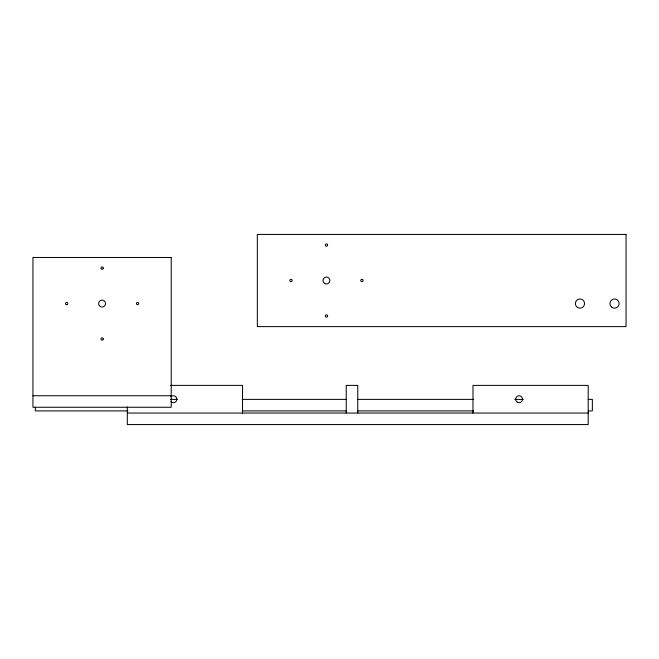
<?xml version="1.0" encoding="UTF-8"?>
<svg xmlns="http://www.w3.org/2000/svg" width="659" height="659" viewBox="0 0 659 659"><rect width="100%" height="100%" fill="white"/><g stroke="black" fill="none" stroke-linecap="round" stroke-linejoin="round"><path stroke-width="0.99" d="M170.516 385.391L242.528 385.391L242.528 413.045M32.95 395.746L171.216 395.746M170.549 399.387L177.329 399.387M242.141 399.387L346.477 399.387M357.367 399.387L473.623 399.387M514.778 399.387L523.427 399.387M588.24 399.387L592.359 399.387L592.359 410.911L588.24 410.911M127.945 410.911L35.355 410.911L35.355 407.073M242.141 410.911L346.477 410.911M357.367 410.911L473.623 410.911M127.311 413.045L588.207 413.045M472.981 413.045L472.981 385.391L588.207 385.391L588.207 424.569L127.311 424.569L127.311 406.9M357.755 413.045L357.755 385.391L346.239 385.391L346.239 413.045M170.953 396.776A3.46 3.46 0 0 1 175.838 396.776A3.46 3.46 0 0 1 175.838 401.661A3.46 3.46 0 0 1 170.953 401.661M66.93 304.68L66.633 304.722A1.153 1.153 0 0 1 65.587 303.082A1.153 1.153 0 0 1 67.515 302.827A1.153 1.153 0 0 1 66.93 304.68M291.311 281.632L291.014 281.673A1.153 1.153 0 0 1 289.968 280.034A1.153 1.153 0 0 1 291.896 279.778A1.153 1.153 0 0 1 291.311 281.632M626.05 234.431L257.331 234.431L257.331 326.609L626.05 326.609L626.05 234.431M171.216 257.48L32.95 257.48L32.95 407.27L171.216 407.27L171.216 257.48M362.071 279.375L361.766 279.375A1.153 1.153 0 0 0 361.766 281.665L362.063 281.665A1.153 1.153 0 0 0 362.071 279.375M137.69 302.423L137.393 302.423A1.153 1.153 0 0 0 137.385 304.705L137.682 304.705A1.153 1.153 0 0 0 137.69 302.423M327.614 245.066L327.581 244.769A1.153 1.153 0 0 0 325.727 244.184A1.153 1.153 0 0 0 325.974 246.112A1.153 1.153 0 0 0 327.614 245.066M327.614 315.974L327.581 315.677A1.153 1.153 0 0 0 325.727 315.093A1.153 1.153 0 0 0 325.974 317.02A1.153 1.153 0 0 0 327.614 315.974M103.241 268.114L103.199 267.818A1.153 1.153 0 0 0 101.346 267.233A1.153 1.153 0 0 0 101.601 269.16A1.153 1.153 0 0 0 103.241 268.114M103.241 339.023L103.199 338.718A1.153 1.153 0 0 0 101.346 338.133A1.153 1.153 0 0 0 101.601 340.06A1.153 1.153 0 0 0 103.241 339.023M100.357 306.559A3.46 3.46 0 0 0 105.539 303.568A3.46 3.46 0 0 0 100.357 300.57A3.46 3.46 0 0 0 100.357 306.559M517.348 402.212A3.46 3.46 0 0 0 522.529 399.222A3.46 3.46 0 0 0 517.348 396.224A3.46 3.46 0 0 0 517.348 402.212M324.739 283.518A3.46 3.46 0 0 0 329.92 280.52A3.46 3.46 0 0 0 324.739 277.53A3.46 3.46 0 0 0 324.739 283.518M611.387 306.946A4.613 4.613 0 0 0 619.023 304.598A4.613 4.613 0 0 0 613.175 299.161A4.613 4.613 0 0 0 611.387 306.946M577.655 307.555A4.613 4.613 0 0 0 584.566 303.568A4.613 4.613 0 0 0 577.655 299.573A4.613 4.613 0 0 0 577.655 307.555"/></g></svg>
